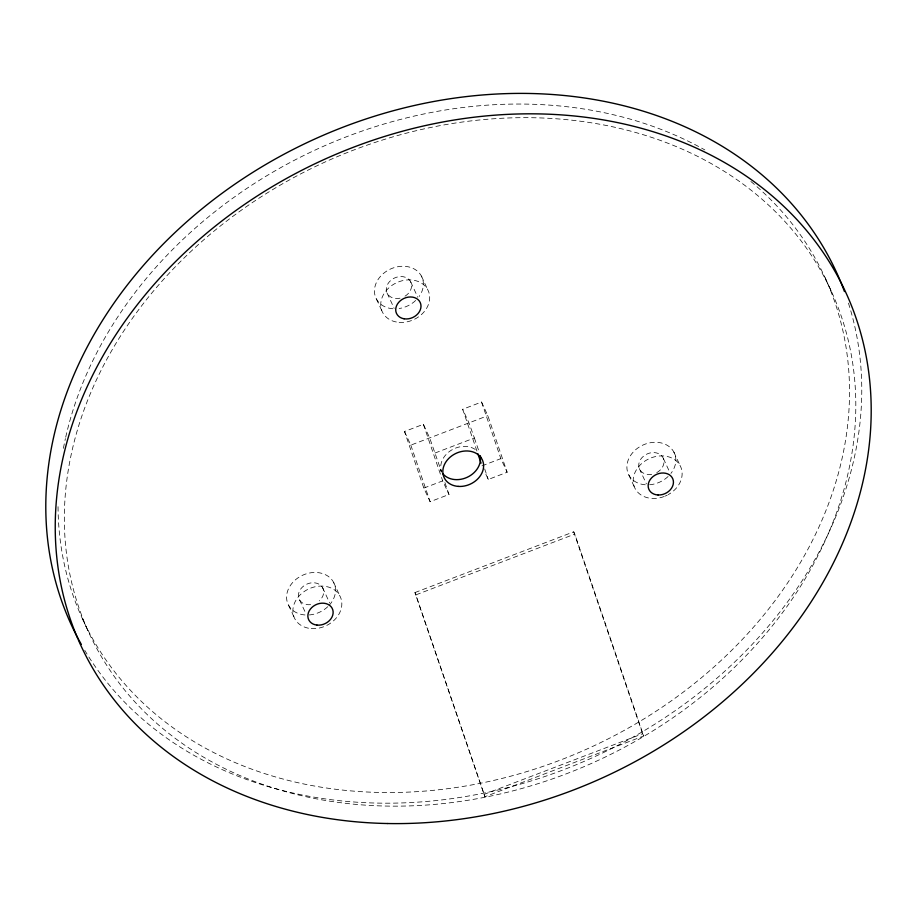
<?xml version="1.0" encoding="UTF-8"?>
<svg xmlns="http://www.w3.org/2000/svg" width="917" height="917" viewBox="0 0 917 917"><rect width="100%" height="100%" fill="white"/><g stroke="black" fill="none" stroke-linecap="round" stroke-linejoin="round"><path stroke-width="0.69" stroke-dasharray="4.58 3.44" d="M444.928 482.617L448.986 494.492L430.119 501.714L423.826 488.096L404.523 431.517L423.379 424.296L429.672 437.913L441.455 471.659A21.057 16.93 -25.2 0 1 451.244 450.258A21.057 16.93 -25.2 0 1 476.141 450.132M476.932 451.026L462.672 409.269L481.54 402.047L487.833 415.665L507.135 472.244L488.28 479.465L484.852 472.037M404.523 431.517L410.816 445.123L487.833 415.665M435.094 453.009L474.387 437.982L468.965 422.886L462.672 409.269M423.826 488.096L442.693 480.886L448.986 494.492M481.987 465.847L500.854 458.638L507.135 472.244M414.977 592.554L573.721 531.826L574.776 534.095L643.677 735.996L484.921 796.724L414.977 592.554L484.921 796.724M416.02 594.824L574.776 534.095M483.878 794.454L642.634 733.726L643.677 735.996M825.094 277.736L831.375 291.354A408.604 328.882 -24.8 0 1 392.98 806.146A408.604 328.882 -24.8 0 1 155.856 288.213A408.604 328.882 -24.8 0 1 831.375 291.354M673.88 452.115L680.173 465.733M663.438 458.603L669.926 472.645M639.298 468.541L646.37 483.855M628.844 475.029L635.137 488.646M421.442 276.086L427.723 289.703M410.736 281.989L417.82 297.303M387.1 293.108L394.184 308.421M376.406 298.999L382.698 312.617M441.329 472.06L440.424 469.424L441.455 471.659M333.57 582.295L339.863 595.901M322.578 587.614L329.65 602.939M299.538 599.878L306.026 613.92M288.546 605.209L294.838 618.826M82.473 618.837L88.766 632.455M573.721 531.826L642.634 733.726M481.54 402.047L500.854 458.638M474.387 437.982L479.396 452.631M484.68 468.908L488.28 479.465M423.379 424.296L442.693 480.886M410.816 445.123L430.119 501.714M848.443 303.149A421.235 339.049 -24.8 0 1 593.07 757.419A421.235 339.049 -24.8 0 1 84.765 650.336M441.524 471.842A21.057 16.953 -24.8 0 1 440.424 469.424M310.611 604.658A13.056 10.511 -24.8 0 1 299.022 592.13A13.056 10.511 -24.8 0 1 318.096 583.728A13.056 10.511 -24.8 0 1 319.242 600.853M664.24 496.475A25.275 20.346 -24.8 0 1 633.636 476.588A25.275 20.346 -24.8 0 1 672.642 458.431A25.275 20.346 -24.8 0 1 668.229 494.618M667.255 495.134A25.275 20.346 -24.8 0 1 665.261 496.063M750.874 181.486A408.604 328.882 -24.8 0 1 592.944 746.278A408.604 328.882 -24.8 0 1 58.035 503.834M63.411 448.333A408.604 328.882 -24.8 0 1 65.405 438.578M65.715 437.18A408.604 328.882 -24.8 0 1 704.829 149.907M400.03 298.197A13.056 10.511 -24.8 0 1 386.894 285.921A13.056 10.511 -24.8 0 1 407.194 278.149A13.056 10.511 -24.8 0 1 404.5 296.489M651.689 474.376A13.056 10.511 -24.8 0 1 639.596 461.285A13.056 10.511 -24.8 0 1 660.217 454.557A13.056 10.511 -24.8 0 1 656.24 472.885M645.281 484.784A25.275 20.346 -24.8 0 1 628.649 458.981A25.275 20.346 -24.8 0 1 663.381 443.553A25.275 20.346 -24.8 0 1 670.946 473.39M668.092 476.519A25.275 20.346 -24.8 0 1 648.422 484.841M304.971 614.963A25.275 20.346 -24.8 0 1 288.763 588.256A25.275 20.346 -24.8 0 1 324.893 574.443A25.275 20.346 -24.8 0 1 328.55 605.942M327.782 606.699A25.275 20.346 -24.8 0 1 308.123 615.02M392.831 308.754A25.275 20.346 -24.8 0 1 376.073 283.261A25.275 20.346 -24.8 0 1 410.312 267.328A25.275 20.346 -24.8 0 1 419.115 296.523M415.653 300.489A25.275 20.346 -24.8 0 1 399.182 308.513M311.264 628.581A25.275 20.346 -24.8 0 0 340.929 598.342A25.275 20.346 -24.8 0 0 299.859 595.167A25.275 20.346 -24.8 0 0 311.264 628.581M399.124 322.371A25.275 20.346 -24.8 0 0 428.789 292.145A25.275 20.346 -24.8 0 0 387.719 288.958A25.275 20.346 -24.8 0 0 399.124 322.371"/><path stroke-width="1.38" d="M480.176 455.703L481.07 458.351M477.849 453.72L481.07 463.154M78.083 638.484A421.235 339.049 -24.8 0 1 315.265 138.811A421.235 339.049 -24.8 0 1 844.454 291.56M81.349 644.445A421.235 339.049 -24.8 0 1 78.724 639.676M480.336 456.998A21.057 16.953 -24.8 0 1 467.085 477.344A21.057 16.953 -24.8 0 1 443.083 474.02M387.295 823.523A421.235 339.049 -24.8 0 0 848.328 298.105A421.235 339.049 -24.8 0 0 154.033 284.511A421.235 339.049 -24.8 0 0 387.295 823.523M458.145 486.388A21.057 16.953 -24.8 0 0 482.869 461.194A21.057 16.953 -24.8 0 0 448.642 458.546A21.057 16.953 -24.8 0 0 458.145 486.388M658.039 494.985A13.056 10.511 -24.8 0 0 672.872 479.029A13.056 10.511 -24.8 0 0 651.494 477.975A13.056 10.511 -24.8 0 0 658.039 494.985M316.973 625.096A13.056 10.511 -24.8 0 0 332.779 609.816A13.056 10.511 -24.8 0 0 311.734 607.593A13.056 10.511 -24.8 0 0 316.973 625.096M404.099 318.795A13.056 10.511 -24.8 0 0 420.8 304.249A13.056 10.511 -24.8 0 0 400.179 300.856A13.056 10.511 -24.8 0 0 404.099 318.795"/></g></svg>
